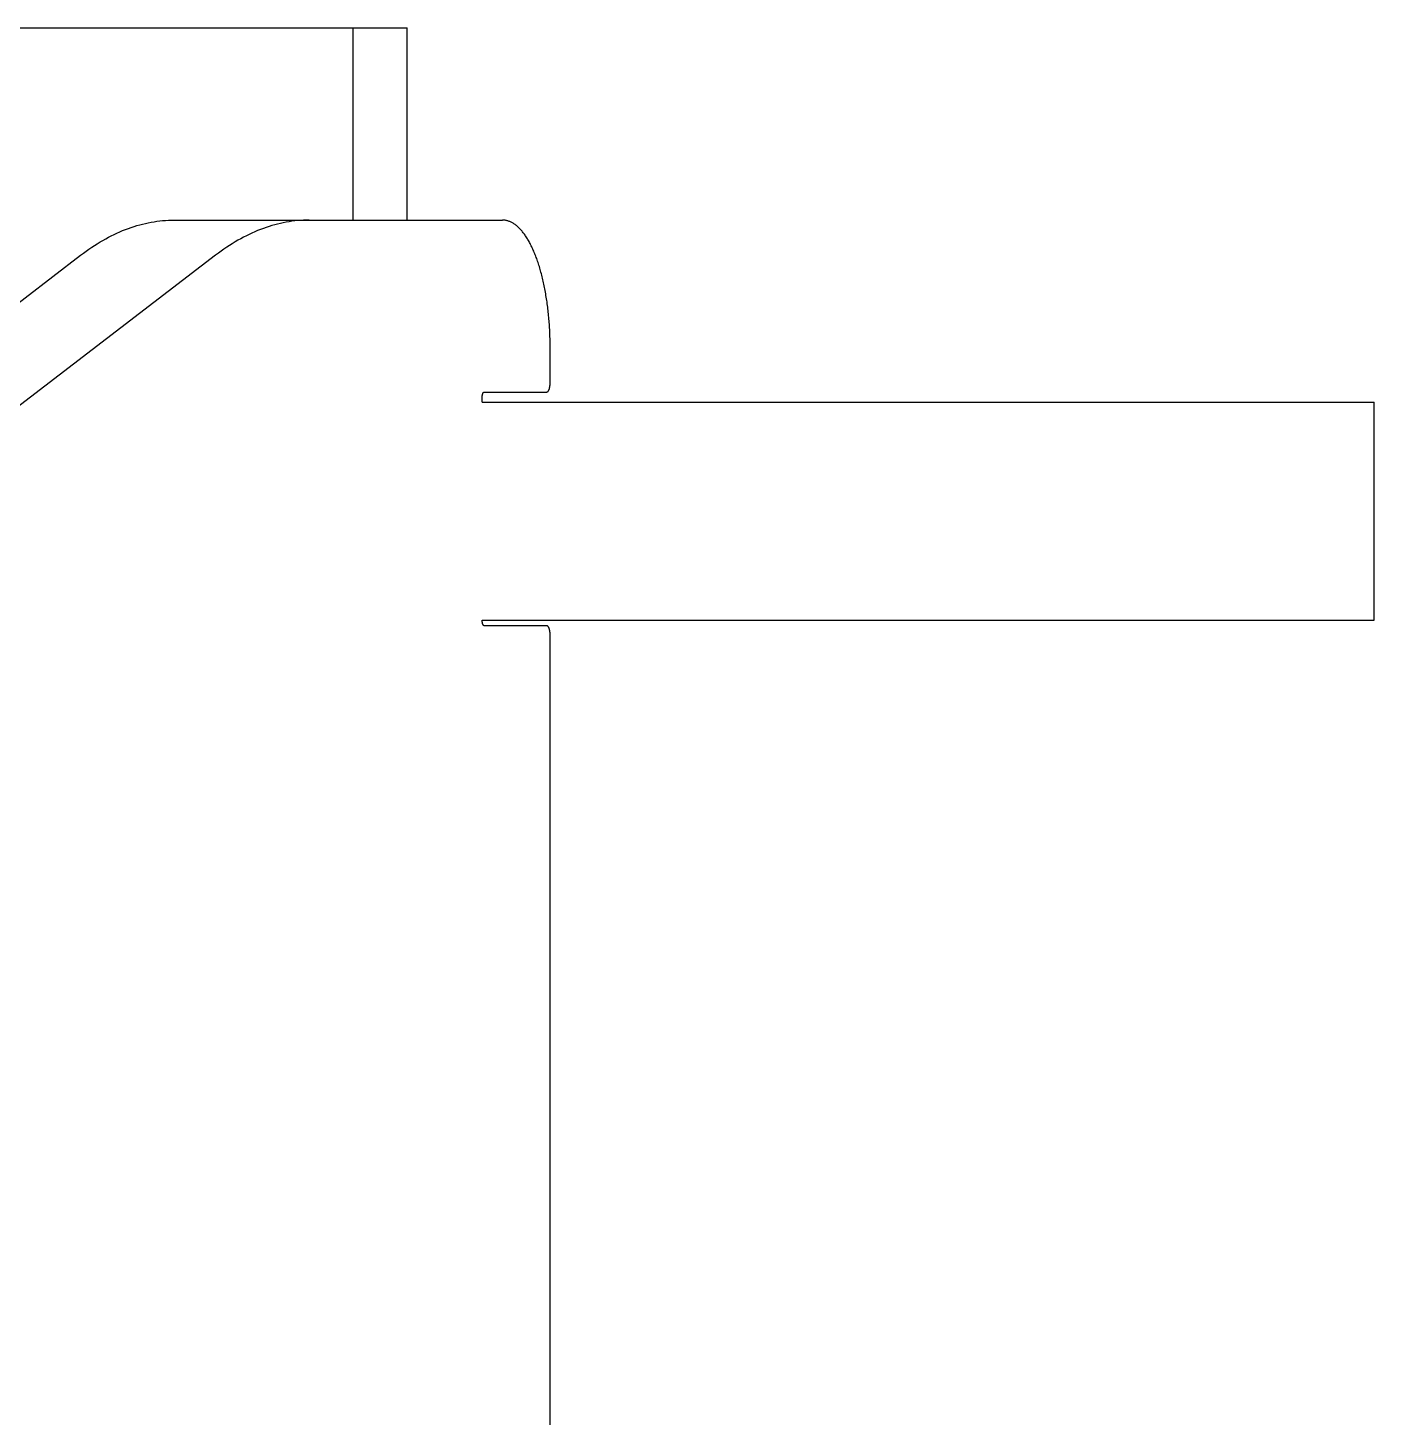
# Model space of a CAD drawing. Header units: millimetres. Extents: x 1084702 to 1166801, y 36632 to 124519.
# Drawn here: x 1098769.6 to 1098843.6, y 57928.6 to 58005 of the extents above; entities that cross this region are included whole.
import ezdxf

# ---------------------------------------------------------------- set-up
doc = ezdxf.new("R2010")
doc.units = ezdxf.units.MM
doc.header["$LTSCALE"] = 250
doc.linetypes.add('CENTER', pattern=[3, 2.5, -0.25, 0, -0.25])
doc.layers.get('0').update_dxf_attribs({"color": 255})

# ---------------------------------------------------------------- blocks, each defined once
blk = doc.blocks.new('PK65002M m platform_top')
at = {"linetype": 'Continuous'}
for p, q in [((-10647.787, 3456.193), (-10647.787, 3400.062)), ((-10629.396, 3379.192), (-10553.001, 3437.772)), ((-10545.58, 3437.772), (-10621.975, 3379.192)), ((-10693.09, 3399.262), (-10693.09, 3387.262)), ((-10644.047, 3399.262), (-10693.09, 3399.262)), ((-10647.6, 3399.562), (-10644.164, 3399.562)), ((-10644.052, 3387.262), (-10693.09, 3387.262)), ((-10644.164, 3386.712), (-10647.6, 3386.712)), ((-10644.052, 3387.262), (-10644.052, 3387.012)), ((-10647.787, 3386.212), (-10647.787, 3384.259)), ((-10627.117, 3377.259), (-10645.173, 3377.259)), ((-10639.935, 3377.259), (-10639.935, 3366.685)), ((-10636.963, 3377.259), (-10636.963, 3366.685)), ((-10592.395, 3366.685), (-10639.935, 3366.685))]:
    blk.add_line(p, q, dxfattribs=at)
for points in [[(-10647.787, 3400.062), (-10647.787, 3400.048), (-10647.787, 3400.034), (-10647.787, 3400.021), (-10647.786, 3400.007), (-10647.785, 3399.994), (-10647.785, 3399.981), (-10647.784, 3399.967), (-10647.783, 3399.954), (-10647.782, 3399.941), (-10647.78, 3399.928), (-10647.779, 3399.915), (-10647.777, 3399.902), (-10647.776, 3399.889), (-10647.774, 3399.876), (-10647.772, 3399.864), (-10647.77, 3399.852), (-10647.768, 3399.839), (-10647.765, 3399.827), (-10647.763, 3399.815), (-10647.76, 3399.804), (-10647.758, 3399.792), (-10647.755, 3399.781), (-10647.752, 3399.77), (-10647.749, 3399.759), (-10647.746, 3399.748), (-10647.743, 3399.738), (-10647.739, 3399.728), (-10647.736, 3399.718), (-10647.732, 3399.708), (-10647.729, 3399.699), (-10647.725, 3399.69), (-10647.721, 3399.681), (-10647.717, 3399.672), (-10647.713, 3399.664), (-10647.709, 3399.656), (-10647.705, 3399.648), (-10647.701, 3399.64), (-10647.697, 3399.633), (-10647.692, 3399.627), (-10647.688, 3399.62), (-10647.683, 3399.614), (-10647.679, 3399.608), (-10647.674, 3399.602), (-10647.67, 3399.597), (-10647.665, 3399.592), (-10647.66, 3399.588), (-10647.655, 3399.584), (-10647.65, 3399.58), (-10647.646, 3399.577), (-10647.641, 3399.573), (-10647.636, 3399.571), (-10647.631, 3399.568), (-10647.626, 3399.566), (-10647.621, 3399.565), (-10647.616, 3399.563), (-10647.611, 3399.563), (-10647.606, 3399.562), (-10647.6, 3399.562)], [(-10644.164, 3399.562), (-10644.161, 3399.562), (-10644.157, 3399.561), (-10644.154, 3399.561), (-10644.15, 3399.56), (-10644.147, 3399.558), (-10644.144, 3399.557), (-10644.14, 3399.555), (-10644.137, 3399.553), (-10644.134, 3399.55), (-10644.13, 3399.548), (-10644.127, 3399.545), (-10644.124, 3399.542), (-10644.12, 3399.538), (-10644.117, 3399.534), (-10644.114, 3399.53), (-10644.111, 3399.526), (-10644.108, 3399.522), (-10644.105, 3399.517), (-10644.102, 3399.512), (-10644.099, 3399.507), (-10644.097, 3399.501), (-10644.094, 3399.496), (-10644.091, 3399.49), (-10644.089, 3399.483), (-10644.086, 3399.477), (-10644.084, 3399.471), (-10644.081, 3399.464), (-10644.079, 3399.457), (-10644.077, 3399.45), (-10644.075, 3399.443), (-10644.073, 3399.435), (-10644.071, 3399.428), (-10644.069, 3399.42), (-10644.067, 3399.412), (-10644.065, 3399.404), (-10644.064, 3399.396), (-10644.062, 3399.387), (-10644.061, 3399.379), (-10644.06, 3399.37), (-10644.059, 3399.362), (-10644.057, 3399.353), (-10644.056, 3399.344), (-10644.056, 3399.335), (-10644.055, 3399.326), (-10644.054, 3399.317), (-10644.053, 3399.308), (-10644.053, 3399.299), (-10644.053, 3399.29), (-10644.052, 3399.28), (-10644.052, 3399.271), (-10644.052, 3399.262)], [(-10647.6, 3386.712), (-10647.606, 3386.712), (-10647.611, 3386.711), (-10647.616, 3386.71), (-10647.621, 3386.709), (-10647.626, 3386.707), (-10647.631, 3386.705), (-10647.636, 3386.703), (-10647.641, 3386.7), (-10647.646, 3386.697), (-10647.65, 3386.694), (-10647.655, 3386.69), (-10647.66, 3386.686), (-10647.665, 3386.681), (-10647.67, 3386.676), (-10647.674, 3386.671), (-10647.679, 3386.666), (-10647.683, 3386.66), (-10647.688, 3386.654), (-10647.692, 3386.647), (-10647.697, 3386.64), (-10647.701, 3386.633), (-10647.705, 3386.626), (-10647.709, 3386.618), (-10647.713, 3386.61), (-10647.717, 3386.601), (-10647.721, 3386.593), (-10647.725, 3386.584), (-10647.729, 3386.575), (-10647.733, 3386.565), (-10647.736, 3386.556), (-10647.739, 3386.546), (-10647.743, 3386.535), (-10647.746, 3386.525), (-10647.749, 3386.514), (-10647.752, 3386.503), (-10647.755, 3386.492), (-10647.758, 3386.481), (-10647.76, 3386.47), (-10647.763, 3386.458), (-10647.765, 3386.446), (-10647.768, 3386.434), (-10647.77, 3386.422), (-10647.772, 3386.409), (-10647.774, 3386.397), (-10647.776, 3386.384), (-10647.777, 3386.372), (-10647.779, 3386.359), (-10647.78, 3386.346), (-10647.782, 3386.332), (-10647.783, 3386.319), (-10647.784, 3386.306), (-10647.785, 3386.293), (-10647.786, 3386.279), (-10647.786, 3386.266), (-10647.787, 3386.252), (-10647.787, 3386.239), (-10647.787, 3386.225), (-10647.787, 3386.212)], [(-10644.052, 3387.012), (-10644.052, 3387.003), (-10644.052, 3386.993), (-10644.053, 3386.984), (-10644.053, 3386.975), (-10644.053, 3386.966), (-10644.054, 3386.957), (-10644.055, 3386.948), (-10644.056, 3386.939), (-10644.056, 3386.93), (-10644.057, 3386.921), (-10644.059, 3386.912), (-10644.06, 3386.903), (-10644.061, 3386.895), (-10644.062, 3386.886), (-10644.064, 3386.878), (-10644.065, 3386.87), (-10644.067, 3386.862), (-10644.069, 3386.854), (-10644.071, 3386.846), (-10644.073, 3386.838), (-10644.075, 3386.831), (-10644.077, 3386.824), (-10644.079, 3386.817), (-10644.081, 3386.81), (-10644.084, 3386.803), (-10644.086, 3386.796), (-10644.089, 3386.79), (-10644.091, 3386.784), (-10644.094, 3386.778), (-10644.097, 3386.772), (-10644.099, 3386.767), (-10644.102, 3386.762), (-10644.105, 3386.757), (-10644.108, 3386.752), (-10644.111, 3386.748), (-10644.114, 3386.743), (-10644.117, 3386.739), (-10644.12, 3386.736), (-10644.124, 3386.732), (-10644.127, 3386.729), (-10644.13, 3386.726), (-10644.134, 3386.723), (-10644.137, 3386.721), (-10644.14, 3386.719), (-10644.144, 3386.717), (-10644.147, 3386.715), (-10644.15, 3386.714), (-10644.154, 3386.713), (-10644.157, 3386.712), (-10644.161, 3386.712), (-10644.164, 3386.712)], [(-10647.787, 3384.259), (-10647.787, 3384.161), (-10647.786, 3384.063), (-10647.785, 3383.965), (-10647.783, 3383.867), (-10647.781, 3383.769), (-10647.778, 3383.671), (-10647.775, 3383.573), (-10647.771, 3383.475), (-10647.766, 3383.378), (-10647.762, 3383.28), (-10647.756, 3383.183), (-10647.75, 3383.086), (-10647.744, 3382.99), (-10647.737, 3382.894), (-10647.73, 3382.798), (-10647.722, 3382.702), (-10647.713, 3382.606), (-10647.704, 3382.511), (-10647.695, 3382.416), (-10647.685, 3382.321), (-10647.675, 3382.227), (-10647.664, 3382.133), (-10647.652, 3382.04), (-10647.64, 3381.947), (-10647.628, 3381.854), (-10647.615, 3381.762), (-10647.602, 3381.671), (-10647.588, 3381.58), (-10647.574, 3381.49), (-10647.559, 3381.4), (-10647.544, 3381.311), (-10647.528, 3381.222), (-10647.512, 3381.134), (-10647.496, 3381.046), (-10647.478, 3380.959), (-10647.461, 3380.873), (-10647.443, 3380.787), (-10647.425, 3380.702), (-10647.406, 3380.618), (-10647.386, 3380.535), (-10647.367, 3380.452), (-10647.347, 3380.37), (-10647.326, 3380.289), (-10647.305, 3380.209), (-10647.284, 3380.129), (-10647.262, 3380.05), (-10647.239, 3379.972), (-10647.217, 3379.895), (-10647.194, 3379.818), (-10647.17, 3379.743), (-10647.146, 3379.668), (-10647.122, 3379.595), (-10647.097, 3379.522), (-10647.072, 3379.45), (-10647.047, 3379.379), (-10647.021, 3379.309), (-10646.995, 3379.241), (-10646.969, 3379.173), (-10646.942, 3379.106), (-10646.915, 3379.04), (-10646.887, 3378.975), (-10646.86, 3378.911), (-10646.831, 3378.848), (-10646.803, 3378.786), (-10646.774, 3378.726), (-10646.745, 3378.666), (-10646.715, 3378.607), (-10646.686, 3378.55), (-10646.656, 3378.494), (-10646.625, 3378.439), (-10646.595, 3378.385), (-10646.564, 3378.332), (-10646.533, 3378.281), (-10646.501, 3378.23), (-10646.469, 3378.181), (-10646.437, 3378.133), (-10646.405, 3378.086), (-10646.373, 3378.04), (-10646.34, 3377.996), (-10646.307, 3377.952), (-10646.274, 3377.91), (-10646.24, 3377.87), (-10646.207, 3377.83), (-10646.173, 3377.792), (-10646.139, 3377.755), (-10646.105, 3377.72), (-10646.071, 3377.685), (-10646.036, 3377.652), (-10646.002, 3377.62), (-10645.967, 3377.59), (-10645.932, 3377.561), (-10645.896, 3377.533), (-10645.861, 3377.506), (-10645.826, 3377.481), (-10645.79, 3377.457), (-10645.754, 3377.435), (-10645.719, 3377.414), (-10645.683, 3377.394), (-10645.647, 3377.375), (-10645.611, 3377.358), (-10645.575, 3377.342), (-10645.538, 3377.328), (-10645.502, 3377.315), (-10645.465, 3377.303), (-10645.429, 3377.293), (-10645.392, 3377.284), (-10645.356, 3377.276), (-10645.319, 3377.27), (-10645.283, 3377.265), (-10645.246, 3377.262), (-10645.209, 3377.26), (-10645.173, 3377.259)], [(-10634.538, 3377.259), (-10634.38, 3377.261), (-10634.222, 3377.266), (-10634.064, 3377.275), (-10633.906, 3377.288), (-10633.749, 3377.304), (-10633.591, 3377.324), (-10633.433, 3377.347), (-10633.276, 3377.374), (-10633.118, 3377.404), (-10632.961, 3377.438), (-10632.804, 3377.475), (-10632.647, 3377.516), (-10632.49, 3377.561), (-10632.333, 3377.609), (-10632.176, 3377.661), (-10632.02, 3377.716), (-10631.863, 3377.775), (-10631.707, 3377.837), (-10631.551, 3377.903), (-10631.396, 3377.972), (-10631.24, 3378.045), (-10631.085, 3378.121), (-10630.93, 3378.201), (-10630.775, 3378.285), (-10630.621, 3378.371), (-10630.466, 3378.462), (-10630.313, 3378.556), (-10630.159, 3378.653), (-10630.006, 3378.754), (-10629.853, 3378.858), (-10629.7, 3378.966), (-10629.548, 3379.077), (-10629.396, 3379.192)], [(-10621.975, 3379.192), (-10622.127, 3379.077), (-10622.279, 3378.966), (-10622.431, 3378.858), (-10622.584, 3378.754), (-10622.738, 3378.653), (-10622.891, 3378.556), (-10623.045, 3378.462), (-10623.199, 3378.372), (-10623.353, 3378.285), (-10623.508, 3378.202), (-10623.663, 3378.122), (-10623.818, 3378.045), (-10623.974, 3377.972), (-10624.13, 3377.903), (-10624.285, 3377.837), (-10624.442, 3377.775), (-10624.598, 3377.716), (-10624.754, 3377.661), (-10624.911, 3377.609), (-10625.068, 3377.561), (-10625.225, 3377.516), (-10625.382, 3377.475), (-10625.539, 3377.438), (-10625.697, 3377.404), (-10625.854, 3377.374), (-10626.012, 3377.347), (-10626.17, 3377.324), (-10626.327, 3377.304), (-10626.485, 3377.288), (-10626.643, 3377.275), (-10626.801, 3377.266), (-10626.959, 3377.261), (-10627.117, 3377.259)]]:
    blk.add_lwpolyline(points, dxfattribs=at)
blk = doc.blocks.new('1-deck_B4_1')
at = {"linetype": 'CENTER', "rotation": 180}
blk.add_blockref('PK65002M m platform_top', (70387.468, 26963.109), dxfattribs=at)

msp = doc.modelspace()

# ---------------------------------------------------------------- block references
msp.add_blockref('1-deck_B4_1', (1017763.013, 34408.576))

doc.saveas('drawing.dxf')
